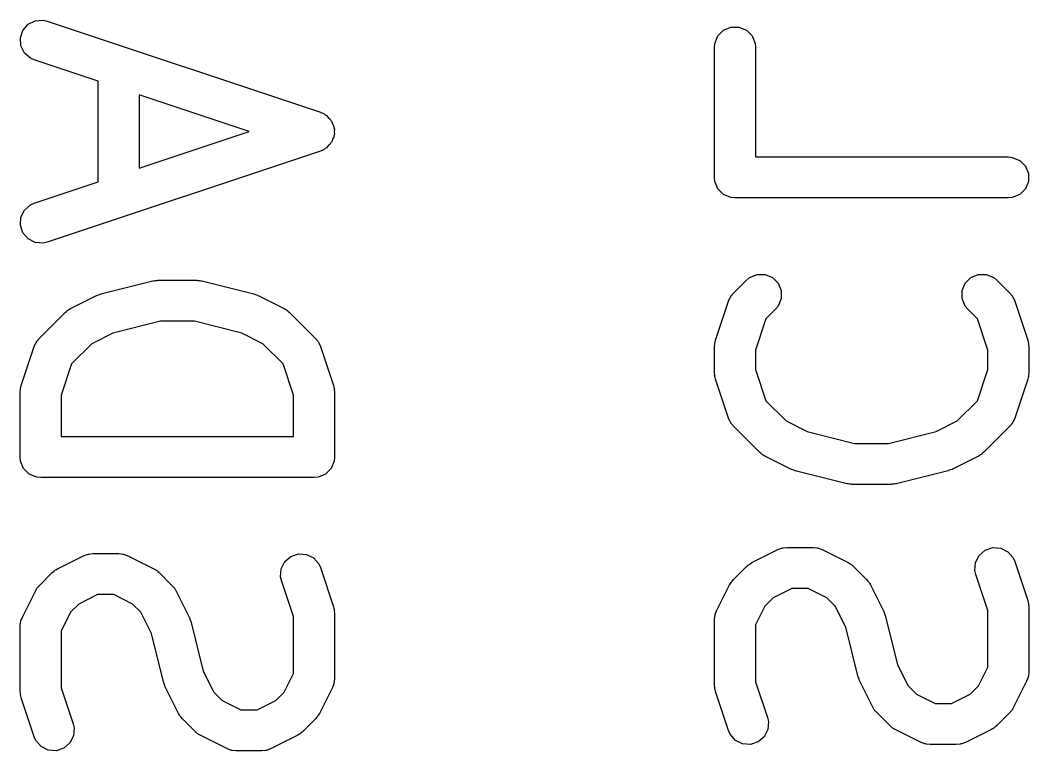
# Model space of a CAD drawing. Extents: x 89 to 178, y -115 to -57.
# Drawn here: x 128.248 to 131.938, y -67.993 to -65.32 of the extents above; entities that cross this region are included whole.
import ezdxf

# ---------------------------------------------------------------- set-up
doc = ezdxf.new("R2010")
doc.units = 0
doc.layers.add('BLACK', color=7, linetype='CONTINUOUS')

msp = doc.modelspace()

# ---------------------------------------------------------------- linework, layer by layer
at = {"layer": 'BLACK', "linetype": 'CONTINUOUS'}
for p, q in [((128.258023, -65.356779), (128.277197, -65.334672)), ((128.277197, -65.334672), (128.30337, -65.321586)), ((128.30337, -65.321586), (128.33256, -65.319511)), ((128.33256, -65.319511), (128.346897, -65.322771)), ((128.346897, -65.322771), (129.346897, -65.656104)), ((130.821512, -65.356562), (130.848548, -65.345363)), ((130.848548, -65.345363), (130.877812, -65.345363)), ((130.877812, -65.345363), (130.904848, -65.356562)), ((128.248769, -65.384542), (128.258023, -65.356779)), ((128.250844, -65.413732), (128.248769, -65.384542)), ((130.789621, -65.40429), (130.80082, -65.377254)), ((130.80082, -65.377254), (130.821512, -65.356562)), ((130.904848, -65.356562), (130.92554, -65.377254)), ((130.92554, -65.377254), (130.936739, -65.40429)), ((128.26393, -65.439905), (128.250844, -65.413732)), ((130.78818, -65.418922), (130.789621, -65.40429)), ((130.78818, -65.895112), (130.78818, -65.418922)), ((130.936739, -65.40429), (130.93818, -65.418922)), ((130.93818, -65.418922), (130.93818, -65.820112)), ((128.286037, -65.459079), (128.26393, -65.439905)), ((128.299463, -65.465073), (128.286037, -65.459079)), ((128.533895, -65.543216), (128.299463, -65.465073)), ((128.533895, -65.911293), (128.533895, -65.543216)), ((129.086009, -65.727255), (128.683895, -65.593216)), ((128.683895, -65.593216), (128.683895, -65.861293)), ((129.346897, -65.656104), (129.360322, -65.662098)), ((129.360322, -65.662098), (129.364369, -65.665608)), ((129.364369, -65.665608), (129.369163, -65.668005)), ((129.369163, -65.668005), (129.375327, -65.675112)), ((129.375327, -65.675112), (129.382429, -65.681272)), ((129.382429, -65.681272), (129.384824, -65.686063)), ((129.384824, -65.686063), (129.388337, -65.690113)), ((129.388337, -65.690113), (129.391311, -65.699035)), ((129.391311, -65.699035), (129.395516, -65.707445)), ((129.395516, -65.707445), (129.395895, -65.712789)), ((129.395895, -65.712789), (129.397591, -65.717875)), ((129.397591, -65.717875), (129.396924, -65.727255)), ((128.683895, -65.861293), (129.086009, -65.727255)), ((129.391311, -65.755474), (129.388337, -65.764397)), ((129.395516, -65.747065), (129.391311, -65.755474)), ((129.395895, -65.74172), (129.395516, -65.747065)), ((129.397591, -65.736635), (129.395895, -65.74172)), ((129.396924, -65.727255), (129.397591, -65.736635)), ((129.360322, -65.792412), (129.346897, -65.798406)), ((129.364369, -65.788901), (129.360322, -65.792412)), ((129.369163, -65.786505), (129.364369, -65.788901)), ((129.375327, -65.779397), (129.369163, -65.786505)), ((129.382429, -65.773238), (129.375327, -65.779397)), ((129.384824, -65.768446), (129.382429, -65.773238)), ((129.388337, -65.764397), (129.384824, -65.768446)), ((129.346897, -65.798406), (128.346897, -66.131739)), ((130.93818, -65.820112), (131.86318, -65.820112)), ((131.86318, -65.820112), (131.877812, -65.821553)), ((131.877812, -65.821553), (131.904848, -65.832752)), ((131.904848, -65.832752), (131.92554, -65.853444)), ((131.92554, -65.853444), (131.936739, -65.88048)), ((130.789621, -65.909744), (130.78818, -65.895112)), ((131.936739, -65.88048), (131.936739, -65.909744)), ((128.299463, -65.989437), (128.533895, -65.911293)), ((130.80082, -65.93678), (130.789621, -65.909744)), ((130.821512, -65.957472), (130.80082, -65.93678)), ((131.92554, -65.93678), (131.904848, -65.957472)), ((131.936739, -65.909744), (131.92554, -65.93678)), ((130.848548, -65.968671), (130.821512, -65.957472)), ((130.86318, -65.970112), (130.848548, -65.968671)), ((131.86318, -65.970112), (130.86318, -65.970112)), ((131.877812, -65.968671), (131.86318, -65.970112)), ((131.904848, -65.957472), (131.877812, -65.968671)), ((128.26393, -66.014605), (128.286037, -65.995431)), ((128.286037, -65.995431), (128.299463, -65.989437)), ((128.248769, -66.069968), (128.250844, -66.040778)), ((128.250844, -66.040778), (128.26393, -66.014605)), ((128.258023, -66.097731), (128.248769, -66.069968)), ((128.277197, -66.119838), (128.258023, -66.097731)), ((128.30337, -66.132924), (128.277197, -66.119838)), ((128.33256, -66.134999), (128.30337, -66.132924)), ((128.346897, -66.131739), (128.33256, -66.134999)), ((128.73712, -66.272744), (128.742632, -66.272201)), ((128.742632, -66.272201), (128.748106, -66.271392)), ((128.748106, -66.271392), (128.749198, -66.271554)), ((128.749198, -66.271554), (128.751752, -66.271303)), ((128.751752, -66.271303), (128.894609, -66.271303)), ((128.894609, -66.271303), (128.897162, -66.271554)), ((128.897162, -66.271554), (128.898255, -66.271392)), ((128.898255, -66.271392), (128.903728, -66.272201)), ((128.903728, -66.272201), (128.909241, -66.272744)), ((130.857767, -66.31827), (130.905386, -66.270651)), ((130.905386, -66.270651), (130.916751, -66.261324)), ((130.916751, -66.261324), (130.943787, -66.250125)), ((130.943787, -66.250125), (130.97305, -66.250125)), ((130.97305, -66.250125), (131.000086, -66.261324)), ((131.000086, -66.261324), (131.020779, -66.282017)), ((131.705582, -66.282016), (131.726274, -66.261324)), ((131.726274, -66.261324), (131.753311, -66.250125)), ((131.753311, -66.250125), (131.782573, -66.250125)), ((131.782573, -66.250125), (131.80961, -66.261324)), ((131.80961, -66.261324), (131.820975, -66.270651)), ((131.820975, -66.270651), (131.868594, -66.31827)), ((128.543086, -66.321161), (128.733562, -66.273542)), ((128.733562, -66.273542), (128.736098, -66.273166)), ((128.736098, -66.273166), (128.73712, -66.272744)), ((128.909241, -66.272744), (128.910262, -66.273166)), ((128.910262, -66.273166), (128.912799, -66.273542)), ((128.912799, -66.273542), (129.103275, -66.321161)), ((131.020779, -66.282017), (131.031978, -66.309053)), ((131.031978, -66.309053), (131.031978, -66.338316)), ((131.694383, -66.309053), (131.705582, -66.282016)), ((131.694383, -66.338315), (131.694383, -66.309053)), ((128.432497, -66.374459), (128.527735, -66.32684)), ((128.527735, -66.32684), (128.528804, -66.32643)), ((128.528804, -66.32643), (128.52924, -66.326108)), ((128.52924, -66.326108), (128.535376, -66.323915)), ((128.535376, -66.323915), (128.541466, -66.321585)), ((128.541466, -66.321585), (128.542006, -66.321546)), ((128.542006, -66.321546), (128.543086, -66.321161)), ((129.103275, -66.321161), (129.104354, -66.321546)), ((129.104354, -66.321546), (129.104894, -66.321585)), ((129.104894, -66.321585), (129.110975, -66.323912)), ((129.110975, -66.323912), (129.117121, -66.326108)), ((129.117121, -66.326108), (129.117556, -66.32643)), ((129.117556, -66.32643), (129.118626, -66.32684)), ((129.118626, -66.32684), (129.213864, -66.374459)), ((130.839649, -66.347585), (130.845643, -66.33416)), ((130.845643, -66.33416), (130.847409, -66.332123)), ((130.847409, -66.332123), (130.84844, -66.329635)), ((130.84844, -66.329635), (130.857767, -66.31827)), ((131.031978, -66.338316), (131.020779, -66.365352)), ((131.705582, -66.365352), (131.694383, -66.338315)), ((131.868594, -66.31827), (131.877921, -66.329635)), ((131.877921, -66.329635), (131.878951, -66.332123)), ((131.878951, -66.332123), (131.880718, -66.33416)), ((131.880718, -66.33416), (131.886712, -66.347586)), ((128.418755, -66.383787), (128.420054, -66.382291)), ((128.420054, -66.382291), (128.422308, -66.380871)), ((128.422308, -66.380871), (128.42437, -66.37918)), ((128.42437, -66.37918), (128.426202, -66.378421)), ((128.426202, -66.378421), (128.432497, -66.374459)), ((129.213864, -66.374459), (129.220163, -66.378423)), ((129.220163, -66.378423), (129.221991, -66.379181)), ((129.221991, -66.379181), (129.224047, -66.380869)), ((129.224047, -66.380869), (129.226307, -66.382291)), ((129.226307, -66.382291), (129.227606, -66.383789)), ((130.792029, -66.490442), (130.839649, -66.347585)), ((131.011452, -66.376717), (130.976351, -66.411817)), ((131.020779, -66.365352), (131.011452, -66.376717)), ((131.714909, -66.376717), (131.705582, -66.365352)), ((131.750009, -66.411817), (131.714909, -66.376717)), ((131.886712, -66.347586), (131.934331, -66.490442)), ((128.317767, -66.483746), (128.413005, -66.388508)), ((128.413005, -66.388508), (128.418755, -66.383787)), ((129.227606, -66.383789), (129.233356, -66.388508)), ((129.233356, -66.388508), (129.328594, -66.483746)), ((130.976351, -66.411817), (130.93818, -66.526331)), ((131.78818, -66.52633), (131.750009, -66.411817)), ((128.760986, -66.421303), (128.587452, -66.464686)), ((128.885375, -66.421303), (128.760986, -66.421303)), ((129.058909, -66.464686), (128.885375, -66.421303)), ((128.30844, -66.495111), (128.317767, -66.483746)), ((128.587452, -66.464686), (128.510465, -66.50318)), ((129.135896, -66.50318), (129.058909, -66.464686)), ((129.328594, -66.483746), (129.337922, -66.495111)), ((130.790379, -66.497697), (130.792029, -66.490442)), ((131.934331, -66.490442), (131.93598, -66.497697)), ((128.252029, -66.655918), (128.299649, -66.513061)), ((128.299649, -66.513061), (128.305643, -66.499636)), ((128.305643, -66.499636), (128.307409, -66.497599)), ((128.307409, -66.497599), (128.30844, -66.495111)), ((128.510465, -66.50318), (128.436351, -66.577293)), ((129.210009, -66.577293), (129.135896, -66.50318)), ((129.337922, -66.495111), (129.338953, -66.497601)), ((129.338953, -66.497601), (129.340718, -66.499636)), ((129.340718, -66.499636), (129.346712, -66.513062)), ((129.346712, -66.513062), (129.394331, -66.655918)), ((130.78818, -66.51416), (130.788909, -66.506754)), ((130.78818, -66.609398), (130.78818, -66.51416)), ((130.788769, -66.504779), (130.789359, -66.502181)), ((130.788909, -66.506754), (130.788769, -66.504779)), ((130.789359, -66.502181), (130.789621, -66.499528)), ((130.789621, -66.499528), (130.790379, -66.497697)), ((130.93818, -66.526331), (130.93818, -66.597226)), ((131.78818, -66.597228), (131.78818, -66.52633)), ((131.93598, -66.497697), (131.936739, -66.499528)), ((131.936739, -66.499528), (131.937, -66.502181)), ((131.937, -66.502181), (131.937591, -66.504779)), ((131.937591, -66.504779), (131.93745, -66.506753)), ((131.93745, -66.506753), (131.93818, -66.51416)), ((131.93818, -66.51416), (131.93818, -66.609398)), ((128.436351, -66.577293), (128.39818, -66.691807)), ((129.24818, -66.691806), (129.210009, -66.577293)), ((130.93818, -66.597226), (130.976351, -66.71174)), ((131.750009, -66.711741), (131.78818, -66.597228)), ((130.788909, -66.616803), (130.78818, -66.609398)), ((130.788769, -66.618779), (130.788909, -66.616803)), ((130.789359, -66.621376), (130.788769, -66.618779)), ((130.789621, -66.62403), (130.789359, -66.621376)), ((130.790379, -66.62586), (130.789621, -66.62403)), ((130.792029, -66.633116), (130.790379, -66.62586)), ((130.839649, -66.775973), (130.792029, -66.633116)), ((131.934331, -66.633116), (131.886712, -66.775972)), ((131.93598, -66.62586), (131.934331, -66.633116)), ((131.936739, -66.62403), (131.93598, -66.62586)), ((131.937, -66.621376), (131.936739, -66.62403)), ((131.937591, -66.618779), (131.937, -66.621376)), ((131.93818, -66.609398), (131.93745, -66.616804)), ((131.93745, -66.616804), (131.937591, -66.618779)), ((128.24818, -66.679636), (128.248909, -66.67223)), ((128.248769, -66.670255), (128.249359, -66.667657)), ((128.248909, -66.67223), (128.248769, -66.670255)), ((128.249359, -66.667657), (128.249621, -66.665004)), ((128.249621, -66.665004), (128.250379, -66.663173)), ((128.250379, -66.663173), (128.252029, -66.655918)), ((129.394331, -66.655918), (129.39598, -66.663173)), ((129.39598, -66.663173), (129.396739, -66.665004)), ((129.396739, -66.665004), (129.397, -66.667657)), ((129.397, -66.667657), (129.397591, -66.670255)), ((129.397591, -66.670255), (129.39745, -66.672229)), ((129.39745, -66.672229), (129.39818, -66.679636)), ((128.24818, -66.917731), (128.24818, -66.679636)), ((128.39818, -66.691807), (128.39818, -66.842731)), ((129.24818, -66.842731), (129.24818, -66.691806)), ((129.39818, -66.679636), (129.39818, -66.917731)), ((130.976351, -66.71174), (131.050465, -66.785854)), ((131.675896, -66.785854), (131.750009, -66.711741)), ((130.845643, -66.789398), (130.839649, -66.775973)), ((131.050465, -66.785854), (131.127452, -66.824347)), ((131.598909, -66.824347), (131.675896, -66.785854)), ((131.886712, -66.775972), (131.880718, -66.789398)), ((130.847409, -66.791434), (130.845643, -66.789398)), ((130.84844, -66.793923), (130.847409, -66.791434)), ((130.857767, -66.805288), (130.84844, -66.793923)), ((130.953005, -66.900526), (130.857767, -66.805288)), ((131.127452, -66.824347), (131.300986, -66.867731)), ((131.425375, -66.867731), (131.598909, -66.824347)), ((131.868594, -66.805288), (131.773356, -66.900526)), ((131.877922, -66.793923), (131.868594, -66.805288)), ((131.878953, -66.791432), (131.877922, -66.793923)), ((131.880718, -66.789398), (131.878953, -66.791432)), ((128.39818, -66.842731), (129.24818, -66.842731)), ((131.300986, -66.867731), (131.425375, -66.867731)), ((128.249621, -66.932363), (128.24818, -66.917731)), ((128.26082, -66.959399), (128.249621, -66.932363)), ((129.396739, -66.932363), (129.38554, -66.959399)), ((129.39818, -66.917731), (129.396739, -66.932363)), ((130.958755, -66.905246), (130.953005, -66.900526)), ((130.960054, -66.906743), (130.958755, -66.905246)), ((130.962308, -66.908162), (130.960054, -66.906743)), ((130.96437, -66.909854), (130.962308, -66.908162)), ((130.966202, -66.910612), (130.96437, -66.909854)), ((130.972497, -66.914575), (130.966202, -66.910612)), ((131.067735, -66.962194), (130.972497, -66.914575)), ((131.753864, -66.914575), (131.658626, -66.962194)), ((131.760163, -66.91061), (131.753864, -66.914575)), ((131.761991, -66.909853), (131.760163, -66.91061)), ((131.764047, -66.908164), (131.761991, -66.909853)), ((131.766307, -66.906743), (131.764047, -66.908164)), ((131.767606, -66.905244), (131.766307, -66.906743)), ((131.773356, -66.900526), (131.767606, -66.905244)), ((128.281512, -66.980091), (128.26082, -66.959399)), ((129.38554, -66.959399), (129.364848, -66.980091)), ((131.068804, -66.962603), (131.067735, -66.962194)), ((131.06924, -66.962926), (131.068804, -66.962603)), ((131.075376, -66.965118), (131.06924, -66.962926)), ((131.081466, -66.967449), (131.075376, -66.965118)), ((131.082006, -66.967487), (131.081466, -66.967449)), ((131.083086, -66.967873), (131.082006, -66.967487)), ((131.273562, -67.015492), (131.083086, -66.967873)), ((131.643275, -66.967873), (131.452799, -67.015492)), ((131.644354, -66.967487), (131.643275, -66.967873)), ((131.644894, -66.967449), (131.644354, -66.967487)), ((131.650975, -66.965121), (131.644894, -66.967449)), ((131.657121, -66.962926), (131.650975, -66.965121)), ((131.657556, -66.962603), (131.657121, -66.962926)), ((131.658626, -66.962194), (131.657556, -66.962603)), ((128.308548, -66.99129), (128.281512, -66.980091)), ((128.32318, -66.992731), (128.308548, -66.99129)), ((129.32318, -66.992731), (128.32318, -66.992731)), ((129.337812, -66.99129), (129.32318, -66.992731)), ((129.364848, -66.980091), (129.337812, -66.99129)), ((131.276098, -67.015867), (131.273562, -67.015492)), ((131.27712, -67.01629), (131.276098, -67.015867)), ((131.282632, -67.016832), (131.27712, -67.01629)), ((131.288106, -67.017642), (131.282632, -67.016832)), ((131.289198, -67.017479), (131.288106, -67.017642)), ((131.291752, -67.017731), (131.289198, -67.017479)), ((131.434609, -67.017731), (131.291752, -67.017731)), ((131.437162, -67.017479), (131.434609, -67.017731)), ((131.438255, -67.017642), (131.437162, -67.017479)), ((131.443728, -67.016832), (131.438255, -67.017642)), ((131.449241, -67.01629), (131.443728, -67.016832)), ((131.450262, -67.015867), (131.449241, -67.01629)), ((131.452799, -67.015492), (131.450262, -67.015867)), ((130.924878, -67.304221), (131.020116, -67.256602)), ((131.020116, -67.256602), (131.033847, -67.251347)), ((131.033847, -67.251347), (131.036536, -67.251155)), ((131.036536, -67.251155), (131.039025, -67.250125)), ((131.039025, -67.250125), (131.053657, -67.248684)), ((131.053657, -67.248684), (131.148895, -67.248684)), ((131.148895, -67.248684), (131.163527, -67.250125)), ((131.163527, -67.250125), (131.166016, -67.251156)), ((131.166016, -67.251156), (131.168704, -67.251347)), ((131.168704, -67.251347), (131.182436, -67.256602)), ((131.182436, -67.256602), (131.277674, -67.304221)), ((131.756311, -67.277701), (131.778418, -67.258527)), ((131.778418, -67.258527), (131.806181, -67.249273)), ((131.806181, -67.249273), (131.835371, -67.251348)), ((131.835371, -67.251348), (131.861544, -67.264434)), ((131.861544, -67.264434), (131.880718, -67.286541)), ((128.384878, -67.32684), (128.480116, -67.279221)), ((128.480116, -67.279221), (128.493847, -67.273966)), ((128.493847, -67.273966), (128.496536, -67.273774)), ((128.496536, -67.273774), (128.499025, -67.272744)), ((128.499025, -67.272744), (128.513657, -67.271303)), ((128.513657, -67.271303), (128.608895, -67.271303)), ((128.608895, -67.271303), (128.623527, -67.272744)), ((128.623527, -67.272744), (128.626016, -67.273775)), ((128.626016, -67.273775), (128.628704, -67.273966)), ((128.628704, -67.273966), (128.642436, -67.279221)), ((128.642436, -67.279221), (128.737674, -67.32684)), ((129.203225, -67.326493), (129.216311, -67.30032)), ((129.216311, -67.30032), (129.238418, -67.281146)), ((129.238418, -67.281146), (129.266181, -67.271892)), ((129.266181, -67.271892), (129.295371, -67.273967)), ((129.295371, -67.273967), (129.321544, -67.287053)), ((129.321544, -67.287053), (129.340718, -67.30916)), ((130.918578, -67.308185), (130.924878, -67.304221)), ((131.277674, -67.304221), (131.283973, -67.308185)), ((131.74115, -67.333064), (131.743225, -67.303874)), ((131.743225, -67.303874), (131.756311, -67.277701)), ((131.880718, -67.286541), (131.886712, -67.299967)), ((131.886712, -67.299967), (131.934331, -67.442823)), ((128.317767, -67.388508), (128.365386, -67.340889)), ((128.365386, -67.340889), (128.371135, -67.33617)), ((128.371135, -67.33617), (128.372435, -67.334672)), ((128.372435, -67.334672), (128.374694, -67.33325)), ((128.374694, -67.33325), (128.376751, -67.331562)), ((128.376751, -67.331562), (128.378578, -67.330804)), ((128.378578, -67.330804), (128.384878, -67.32684)), ((128.737674, -67.32684), (128.743973, -67.330804)), ((128.743973, -67.330804), (128.745801, -67.331562)), ((128.745801, -67.331562), (128.747857, -67.33325)), ((128.747857, -67.33325), (128.750117, -67.334672)), ((128.750117, -67.334672), (128.751416, -67.33617)), ((128.751416, -67.33617), (128.757166, -67.340889)), ((128.757166, -67.340889), (128.804785, -67.388508)), ((129.20115, -67.355683), (129.203225, -67.326493)), ((129.340718, -67.30916), (129.346712, -67.322586)), ((129.346712, -67.322586), (129.394331, -67.465442)), ((130.857767, -67.365889), (130.905386, -67.31827)), ((130.905386, -67.31827), (130.911135, -67.313551)), ((130.911135, -67.313551), (130.912435, -67.312053)), ((130.912435, -67.312053), (130.914694, -67.310631)), ((130.914694, -67.310631), (130.916751, -67.308943)), ((130.916751, -67.308943), (130.918578, -67.308185)), ((131.283973, -67.308185), (131.285801, -67.308943)), ((131.285801, -67.308943), (131.287857, -67.310631)), ((131.287857, -67.310631), (131.290117, -67.312053)), ((131.290117, -67.312053), (131.291416, -67.313551)), ((131.291416, -67.313551), (131.297166, -67.31827)), ((131.297166, -67.31827), (131.344785, -67.365889)), ((131.74441, -67.347401), (131.74115, -67.333064)), ((129.20441, -67.37002), (129.20115, -67.355683)), ((129.24818, -67.50133), (129.20441, -67.37002)), ((130.843718, -67.38538), (130.847683, -67.379081)), ((130.847683, -67.379081), (130.84844, -67.377254)), ((130.84844, -67.377254), (130.850128, -67.375196)), ((130.850128, -67.375196), (130.851551, -67.372937)), ((130.851551, -67.372937), (130.853049, -67.371637)), ((130.853049, -67.371637), (130.857767, -67.365889)), ((131.344785, -67.365889), (131.349503, -67.371638)), ((131.349503, -67.371638), (131.351002, -67.372938)), ((131.351002, -67.372938), (131.352423, -67.375197)), ((131.352423, -67.375197), (131.354112, -67.377254)), ((131.354112, -67.377254), (131.354869, -67.379081)), ((131.354869, -67.379081), (131.358834, -67.385381)), ((131.78818, -67.478711), (131.74441, -67.347401)), ((128.256098, -67.503237), (128.303718, -67.407999)), ((128.303718, -67.407999), (128.307683, -67.4017)), ((128.307683, -67.4017), (128.30844, -67.399873)), ((128.30844, -67.399873), (128.310128, -67.397815)), ((128.310128, -67.397815), (128.311551, -67.395556)), ((128.311551, -67.395556), (128.313049, -67.394256)), ((128.313049, -67.394256), (128.317767, -67.388508)), ((128.804785, -67.388508), (128.809503, -67.394257)), ((128.809503, -67.394257), (128.811002, -67.395557)), ((128.811002, -67.395557), (128.812423, -67.397816)), ((128.812423, -67.397816), (128.814112, -67.399873)), ((128.814112, -67.399873), (128.814869, -67.4017)), ((128.814869, -67.4017), (128.818834, -67.408)), ((128.818834, -67.408), (128.866453, -67.503238)), ((130.796098, -67.480618), (130.843718, -67.38538)), ((131.071362, -67.398684), (131.002846, -67.432942)), ((131.13119, -67.398684), (131.071362, -67.398684)), ((131.199706, -67.432942), (131.13119, -67.398684)), ((131.358834, -67.385381), (131.406453, -67.480619)), ((128.531362, -67.421303), (128.462846, -67.455561)), ((128.59119, -67.421303), (128.531362, -67.421303)), ((128.659706, -67.455561), (128.59119, -67.421303)), ((131.002846, -67.432942), (130.972438, -67.463349)), ((131.230113, -67.463349), (131.199706, -67.432942)), ((131.934331, -67.442823), (131.93598, -67.450078)), ((131.93598, -67.450078), (131.936739, -67.451909)), ((131.936739, -67.451909), (131.937, -67.454562)), ((128.432438, -67.485968), (128.39818, -67.554485)), ((128.462846, -67.455561), (128.432438, -67.485968)), ((128.690113, -67.485968), (128.659706, -67.455561)), ((128.728606, -67.562955), (128.690113, -67.485968)), ((129.394331, -67.465442), (129.39598, -67.472697)), ((129.39598, -67.472697), (129.396739, -67.474528)), ((129.396739, -67.474528), (129.397, -67.477181)), ((129.397, -67.477181), (129.397591, -67.479779)), ((129.397591, -67.479779), (129.39745, -67.481753)), ((129.39745, -67.481753), (129.39818, -67.48916)), ((129.39818, -67.48916), (129.39818, -67.727255)), ((130.790843, -67.49435), (130.796098, -67.480618)), ((130.972438, -67.463349), (130.93818, -67.531866)), ((131.268606, -67.540336), (131.230113, -67.463349)), ((131.406453, -67.480619), (131.406862, -67.481688)), ((131.406862, -67.481688), (131.407185, -67.482124)), ((131.407185, -67.482124), (131.409377, -67.48826)), ((131.409377, -67.48826), (131.411708, -67.49435)), ((131.78818, -67.686931), (131.78818, -67.478711)), ((131.937, -67.454562), (131.937591, -67.45716)), ((131.937591, -67.45716), (131.93745, -67.459134)), ((131.93745, -67.459134), (131.93818, -67.466541)), ((131.93818, -67.466541), (131.93818, -67.704636)), ((128.24818, -67.536779), (128.249621, -67.522147)), ((128.249621, -67.522147), (128.250651, -67.519658)), ((128.250651, -67.519658), (128.250843, -67.516969)), ((128.250843, -67.516969), (128.256098, -67.503237)), ((128.866453, -67.503238), (128.866862, -67.504307)), ((128.866862, -67.504307), (128.867185, -67.504743)), ((128.867185, -67.504743), (128.869377, -67.510879)), ((128.869377, -67.510879), (128.871708, -67.516969)), ((128.871708, -67.516969), (128.871746, -67.517509)), ((128.871746, -67.517509), (128.872132, -67.518589)), ((128.872132, -67.518589), (128.917754, -67.701079)), ((129.24818, -67.70955), (129.24818, -67.50133)), ((130.78818, -67.51416), (130.789621, -67.499528)), ((130.78818, -67.752255), (130.78818, -67.51416)), ((130.789621, -67.499528), (130.790651, -67.497039)), ((130.790651, -67.497039), (130.790843, -67.49435)), ((131.411708, -67.49435), (131.411746, -67.49489)), ((131.411746, -67.49489), (131.412132, -67.49597)), ((131.412132, -67.49597), (131.457754, -67.67846)), ((128.24818, -67.774874), (128.24818, -67.536779)), ((128.39818, -67.554485), (128.39818, -67.762702)), ((128.774229, -67.745445), (128.728606, -67.562955)), ((130.93818, -67.531866), (130.93818, -67.740083)), ((131.314229, -67.722826), (131.268606, -67.540336)), ((128.917754, -67.701079), (128.956248, -67.778066)), ((129.213922, -67.778066), (129.24818, -67.70955)), ((131.457754, -67.67846), (131.496248, -67.755447)), ((131.753922, -67.755447), (131.78818, -67.686931)), ((131.93818, -67.704636), (131.936739, -67.719268)), ((128.774614, -67.746524), (128.774229, -67.745445)), ((128.774653, -67.747064), (128.774614, -67.746524)), ((128.77698, -67.753145), (128.774653, -67.747064)), ((129.395517, -67.747065), (129.390262, -67.760796)), ((129.395708, -67.744375), (129.395517, -67.747065)), ((129.396739, -67.741887), (129.395708, -67.744375)), ((129.39818, -67.727255), (129.396739, -67.741887)), ((130.93818, -67.740083), (130.981951, -67.871395)), ((131.314614, -67.723905), (131.314229, -67.722826)), ((131.314653, -67.724445), (131.314614, -67.723905)), ((131.31698, -67.730526), (131.314653, -67.724445)), ((131.319176, -67.736672), (131.31698, -67.730526)), ((131.319498, -67.737107), (131.319176, -67.736672)), ((131.319908, -67.738177), (131.319498, -67.737107)), ((131.367527, -67.833415), (131.319908, -67.738177)), ((131.930262, -67.738177), (131.882643, -67.833415)), ((131.935517, -67.724446), (131.930262, -67.738177)), ((131.935708, -67.721756), (131.935517, -67.724446)), ((131.936739, -67.719268), (131.935708, -67.721756)), ((128.248909, -67.782279), (128.24818, -67.774874)), ((128.248769, -67.784255), (128.248909, -67.782279)), ((128.249359, -67.786852), (128.248769, -67.784255)), ((128.39818, -67.762702), (128.441951, -67.894014)), ((128.779176, -67.759291), (128.77698, -67.753145)), ((128.779498, -67.759726), (128.779176, -67.759291)), ((128.779908, -67.760796), (128.779498, -67.759726)), ((128.827527, -67.856034), (128.779908, -67.760796)), ((128.956248, -67.778066), (128.986655, -67.808473)), ((129.183515, -67.808473), (129.213922, -67.778066)), ((129.390262, -67.760796), (129.342643, -67.856034)), ((130.788909, -67.75966), (130.78818, -67.752255)), ((130.788769, -67.761636), (130.788909, -67.75966)), ((130.789359, -67.764233), (130.788769, -67.761636)), ((130.789621, -67.766887), (130.789359, -67.764233)), ((130.790379, -67.768717), (130.789621, -67.766887)), ((130.792029, -67.775973), (130.790379, -67.768717)), ((130.839649, -67.91883), (130.792029, -67.775973)), ((131.496248, -67.755447), (131.526655, -67.785854)), ((131.723515, -67.785854), (131.753922, -67.755447)), ((128.249621, -67.789506), (128.249359, -67.786852)), ((128.250379, -67.791336), (128.249621, -67.789506)), ((128.252029, -67.798592), (128.250379, -67.791336)), ((128.299649, -67.941449), (128.252029, -67.798592)), ((128.986655, -67.808473), (129.055171, -67.842731)), ((129.114999, -67.842731), (129.183515, -67.808473)), ((131.526655, -67.785854), (131.595171, -67.820112)), ((131.595171, -67.820112), (131.654999, -67.820112)), ((131.654999, -67.820112), (131.723515, -67.785854)), ((128.831491, -67.862333), (128.827527, -67.856034)), ((129.055171, -67.842731), (129.114999, -67.842731)), ((129.342643, -67.856034), (129.338678, -67.862333)), ((131.371491, -67.839714), (131.367527, -67.833415)), ((131.372249, -67.841542), (131.371491, -67.839714)), ((131.373937, -67.843598), (131.372249, -67.841542)), ((131.375359, -67.845858), (131.373937, -67.843598)), ((131.376857, -67.847157), (131.375359, -67.845858)), ((131.381576, -67.852907), (131.376857, -67.847157)), ((131.429195, -67.900526), (131.381576, -67.852907)), ((131.868594, -67.852907), (131.820975, -67.900526)), ((131.873312, -67.847157), (131.868594, -67.852907)), ((131.874811, -67.845858), (131.873312, -67.847157)), ((131.876232, -67.843598), (131.874811, -67.845858)), ((131.877921, -67.841542), (131.876232, -67.843598)), ((131.878678, -67.839714), (131.877921, -67.841542)), ((131.882643, -67.833415), (131.878678, -67.839714)), ((128.441951, -67.894014), (128.445211, -67.90835)), ((128.832249, -67.864161), (128.831491, -67.862333)), ((128.833937, -67.866217), (128.832249, -67.864161)), ((128.835359, -67.868477), (128.833937, -67.866217)), ((128.836857, -67.869776), (128.835359, -67.868477)), ((128.841576, -67.875526), (128.836857, -67.869776)), ((128.889195, -67.923145), (128.841576, -67.875526)), ((129.328594, -67.875526), (129.280975, -67.923145)), ((129.333312, -67.869776), (129.328594, -67.875526)), ((129.334811, -67.868477), (129.333312, -67.869776)), ((129.336232, -67.866217), (129.334811, -67.868477)), ((129.337921, -67.864161), (129.336232, -67.866217)), ((129.338678, -67.862333), (129.337921, -67.864161)), ((130.981951, -67.871395), (130.985211, -67.885731)), ((130.985211, -67.885731), (130.983137, -67.914921)), ((128.445211, -67.90835), (128.443137, -67.93754)), ((128.894944, -67.927863), (128.889195, -67.923145)), ((128.896244, -67.929362), (128.894944, -67.927863)), ((128.898503, -67.930783), (128.896244, -67.929362)), ((128.90056, -67.932472), (128.898503, -67.930783)), ((128.902387, -67.933229), (128.90056, -67.932472)), ((129.26961, -67.932472), (129.267782, -67.933229)), ((129.271666, -67.930783), (129.26961, -67.932472)), ((129.273926, -67.929362), (129.271666, -67.930783)), ((129.275225, -67.927863), (129.273926, -67.929362)), ((129.280975, -67.923145), (129.275225, -67.927863)), ((130.845643, -67.932255), (130.839649, -67.91883)), ((130.864817, -67.954362), (130.845643, -67.932255)), ((130.983137, -67.914921), (130.97005, -67.941095)), ((131.434944, -67.905244), (131.429195, -67.900526)), ((131.436244, -67.906743), (131.434944, -67.905244)), ((131.438503, -67.908164), (131.436244, -67.906743)), ((131.44056, -67.909853), (131.438503, -67.908164)), ((131.442387, -67.91061), (131.44056, -67.909853)), ((131.448687, -67.914575), (131.442387, -67.91061)), ((131.543925, -67.962194), (131.448687, -67.914575)), ((131.801483, -67.914575), (131.706245, -67.962194)), ((131.807782, -67.91061), (131.801483, -67.914575)), ((131.80961, -67.909853), (131.807782, -67.91061)), ((131.811666, -67.908164), (131.80961, -67.909853)), ((131.813926, -67.906743), (131.811666, -67.908164)), ((131.815225, -67.905244), (131.813926, -67.906743)), ((131.820975, -67.900526), (131.815225, -67.905244)), ((128.305643, -67.954874), (128.299649, -67.941449)), ((128.324817, -67.976981), (128.305643, -67.954874)), ((128.43005, -67.963714), (128.407943, -67.982888)), ((128.443137, -67.93754), (128.43005, -67.963714)), ((128.908687, -67.937194), (128.902387, -67.933229)), ((129.003925, -67.984813), (128.908687, -67.937194)), ((129.261483, -67.937194), (129.166245, -67.984813)), ((129.267782, -67.933229), (129.261483, -67.937194)), ((130.890991, -67.967449), (130.864817, -67.954362)), ((130.920181, -67.969523), (130.890991, -67.967449)), ((130.947943, -67.960269), (130.920181, -67.969523)), ((130.97005, -67.941095), (130.947943, -67.960269)), ((131.557656, -67.967449), (131.543925, -67.962194)), ((131.560345, -67.96764), (131.557656, -67.967449)), ((131.562834, -67.968671), (131.560345, -67.96764)), ((131.577466, -67.970112), (131.562834, -67.968671)), ((131.687336, -67.968671), (131.672704, -67.970112)), ((131.689825, -67.967639), (131.687336, -67.968671)), ((131.692513, -67.967449), (131.689825, -67.967639)), ((131.706245, -67.962194), (131.692513, -67.967449)), ((128.350991, -67.990068), (128.324817, -67.976981)), ((128.380181, -67.992142), (128.350991, -67.990068)), ((128.407943, -67.982888), (128.380181, -67.992142)), ((129.017656, -67.990068), (129.003925, -67.984813)), ((129.020345, -67.990259), (129.017656, -67.990068)), ((129.022834, -67.99129), (129.020345, -67.990259)), ((129.037466, -67.992731), (129.022834, -67.99129)), ((129.132704, -67.992731), (129.037466, -67.992731)), ((129.147336, -67.99129), (129.132704, -67.992731)), ((129.149825, -67.990258), (129.147336, -67.99129)), ((129.152513, -67.990068), (129.149825, -67.990258)), ((129.166245, -67.984813), (129.152513, -67.990068)), ((131.672704, -67.970112), (131.577466, -67.970112))]:
    msp.add_line(p, q, dxfattribs=at)

doc.saveas('drawing.dxf')
